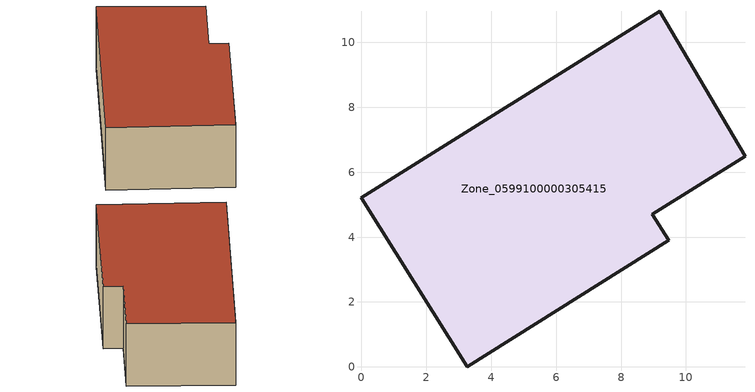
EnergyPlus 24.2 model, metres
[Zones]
Zone_0599100000305415
 floor ground (C_G): 0,5.21 9.2,10.97 11.82,6.49 8.96,4.71 9.47,3.9 3.26,0 z0
 wall outside (C_F): 3.26,0 9.47,3.9 8.96,4.71 11.82,6.49 9.2,10.97 0,5.21 3.26,0 z0:3.48
 roof outside (C_R): 9.2,10.97 0,5.21 3.26,0 9.47,3.9 8.96,4.71 11.82,6.49 z3.48
[BUILDING]
Pand.0599100000305415: North Axis=0; Terrain=City; Loads Convergence Tolerance Value=0.04; Temperature Convergence Tolerance Value=0.4; Solar Distribution=FullExterior; Maximum Number of Warmup Days=25; Minimum Number of Warmup Days=1
[Site:Location]
Rotterdam.The.Hague.AP_ZH_NLD Design_Conditions: Latitude=51.96; Longitude=4.45; Time Zone=1; Elevation=-4.5
[SITE:GROUNDTEMPERATURE:BUILDINGSURFACE]
18, 18, 18, 18, 18, 18, 18, 18, 18, 18, 18, 18
[MATERIAL] Thermal Absorptance=0.9; Solar Absorptance=0.7; Visible Absorptance=0.7
Name | Roughness | Thickness | Conductivity | Density | Specific Heat
G.TI.1946 | MediumSmooth | 0.15 | 1 | 540 | 1210
F.TI.1946 | Rough | 0.3 | 0.857143 | 1920 | 840
R.TI.1946 | MediumRough | 0.2 | 0.1 | 1500 | 1000
[CONSTRUCTION]
C_G: G.TI.1946
C_F: F.TI.1946
C_R: R.TI.1946
[ZONE]
Zone_0599100000305415: Type=1; Multiplier=1; Ceiling Height=Autocalculate; Volume=Autocalculate; Floor Area=autocalculate; Part of Total Floor Area=Yes
[ZONEINFILTRATION:DESIGNFLOWRATE]
Infil_Zone_0599100000305415: Zone or ZoneList or Space or SpaceList=Zone_0599100000305415; Schedule=AlwaysOn; Design Flow Rate Calculation Method=Flow/Area; Flow Rate per Floor Area=0.003; Constant Term Coefficient=1; Temperature Term Coefficient=0; Velocity Term Coefficient=0; Velocity Squared Term Coefficient=0
[HVACTEMPLATE:ZONE:IDEALLOADSAIRSYSTEM]
Zone_0599100000305415: Maximum Heating Supply Air Temperature=50; Minimum Cooling Supply Air Temperature=13; Maximum Heating Supply Air Humidity Ratio=0.0156; Minimum Cooling Supply Air Humidity Ratio=0.0077; Heating Limit=NoLimit; Cooling Limit=NoLimit; Dehumidification Control Type=ConstantSensibleHeatRatio; Cooling Sensible Heat Ratio=0.7; Dehumidification Setpoint=60; Humidification Control Type=None; Humidification Setpoint=30; Outdoor Air Method=None; Outdoor Air Flow Rate per Person=0.00944; Outdoor Air Flow Rate per Zone Floor Area=0; Outdoor Air Flow Rate per Zone=0; Demand Controlled Ventilation Type=None; Outdoor Air Economizer Type=NoEconomizer; Heat Recovery Type=None; Sensible Heat Recovery Effectiveness=0.7; Latent Heat Recovery Effectiveness=0.65
[ZONECONTROL:THERMOSTAT]
ThermostatControl_Zone_0599100000305415: Zone or ZoneList=Zone_0599100000305415; Control Type Schedule=DualSetpointControlType; Control 1=Thermostat_Zone_0599100000305415; Temperature Difference Between Cutout And Setpoint=0
[THERMOSTATSETPOINT:DUALSETPOINT]
Thermostat_Zone_0599100000305415: Heating Setpoint Temperature Schedule=HeatingSetpoint_Zone_0599100000305415; Cooling Setpoint Temperature Schedule=CoolingSetpoint_Zone_0599100000305415
[SCHEDULE:COMPACT]
HeatingSetpoint_Zone_0599100000305415: Through: 12/31, For: AllDays, Until: 24:00, 21
CoolingSetpoint_Zone_0599100000305415: Through: 12/31, For: AllDays, Until: 24:00, 24
DualSetpointControlType: Through: 12/31, For: AllDays, Until: 24:00, 4
AlwaysOn: Through: 12/31, For: AllDays, Until: 24:00, 1
